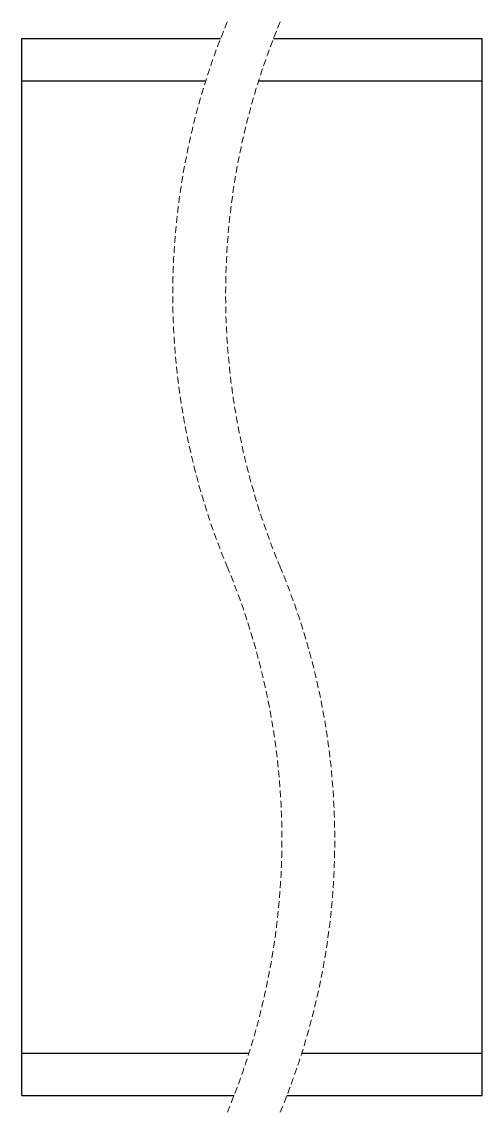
# Model space of a CAD drawing. Header units: millimetres. Extents: x 2814 to 3414, y 5768 to 5974.
# Drawn here: x 3326.7 to 3413.8, y 5767.8 to 5974.2 of the extents above.
import ezdxf

# ---------------------------------------------------------------- set-up
doc = ezdxf.new("R2010")
doc.units = ezdxf.units.MM
doc.linetypes.add('HIDDEN', pattern=[1.905, 1.27, -0.635])

msp = doc.modelspace()

# ---------------------------------------------------------------- linework, layer by layer
at = {"color": 7, "linetype": 'Continuous', "lineweight": 25}
for p, q in [((3326.74, 5963.01), (3326.74, 5971.01)), ((3326.74, 5971.01), (3364.35, 5971.01)), ((3374.35, 5971.01), (3413.83, 5971.01)), ((3413.83, 5963.01), (3413.83, 5971.01)), ((3326.74, 5963.01), (3361.54, 5963.01)), ((3326.74, 5779.01), (3326.74, 5963.01)), ((3371.54, 5963.01), (3413.83, 5963.01)), ((3413.83, 5779.01), (3413.83, 5963.01)), ((3326.74, 5771.01), (3326.74, 5779.01)), ((3326.74, 5779.01), (3369.71, 5779.01)), ((3379.71, 5779.01), (3413.83, 5779.01)), ((3413.83, 5771.01), (3413.83, 5779.01)), ((3326.74, 5771.01), (3366.9, 5771.01)), ((3376.9, 5771.01), (3413.83, 5771.01))]:
    msp.add_line(p, q, dxfattribs=at)
at = {"color": 7, "linetype": 'HIDDEN', "lineweight": 18}
for centre, start, end in [((3489.43, 5922.6), 157.3801, 202.6199), ((3499.43, 5922.6), 157.3801, 202.6199), ((3241.81, 5819.42), 337.3801, 22.6199), ((3251.81, 5819.42), 337.3801, 22.6199)]:
    msp.add_arc(centre, 134.13, start, end, dxfattribs=at)

doc.saveas('drawing.dxf')
